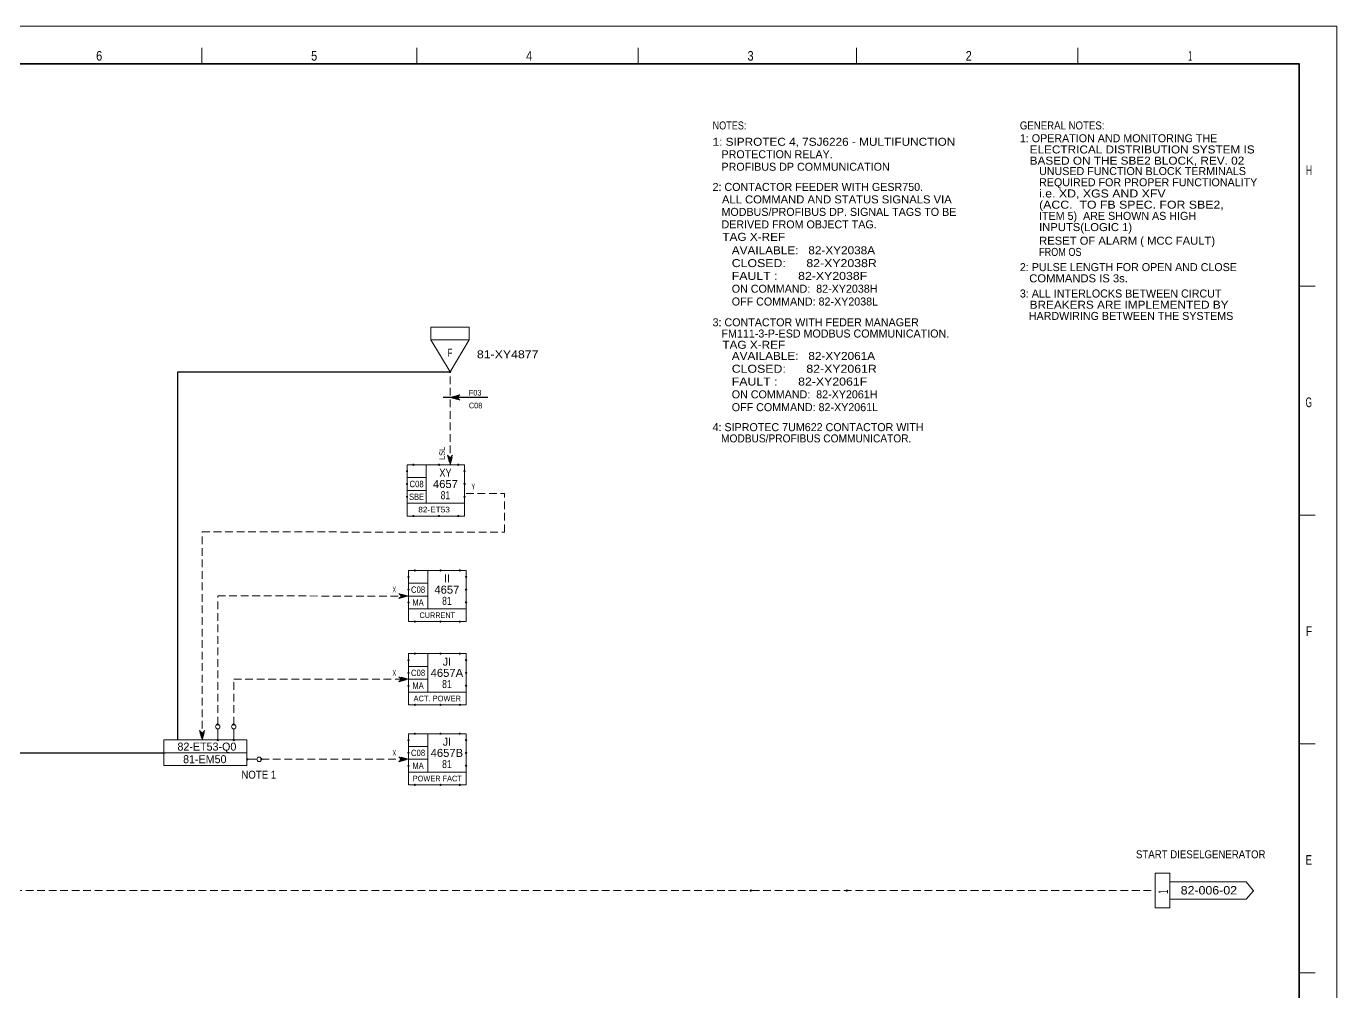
# Model space of a CAD drawing. Header units: millimetres. Extents: x 0 to 841, y 0 to 594.
# Drawn here: x 431.6 to 841, y 292.4 to 594 of the extents above; entities that cross this region are included whole.
import ezdxf
from ezdxf.enums import TextEntityAlignment as Align

# ---------------------------------------------------------------- set-up
doc = ezdxf.new("R2010")
doc.units = ezdxf.units.MM
doc.header["$LTSCALE"] = 0.8
doc.header["$PDMODE"] = 32
doc.header["$PDSIZE"] = 0.4
doc.linetypes.add('MEDIUM_DASHED', pattern=[4.5, 3, -1.5])
for name, color, linetype, lineweight in [('1', 7, 'Continuous', 13), ('11', 7, 'Continuous', 13), ('12', 7, 'Continuous', 25), ('18', 7, 'Continuous', 25), ('46', 7, 'MEDIUM_DASHED', 13), ('47', 7, 'Continuous', 13), ('48', 7, 'Continuous', 13), ('53', 7, 'Continuous', 13), ('9', 7, 'Continuous', 13)]:
    doc.layers.add(name, color=color, linetype=linetype, lineweight=lineweight)
doc.layers.add('45', color=7, linetype='Continuous')
doc.layers.add('50', color=7, linetype='Continuous')

msp = doc.modelspace()

# ---------------------------------------------------------------- linework, layer by layer
at = {"layer": '1'}
for p, q in [((486.4551, 587.2614), (486.4551, 582.2276)), ((553.6134, 587.2614), (553.6134, 582.2276)), ((622.7764, 587.2614), (622.7764, 582.2276)), ((690.937, 587.2614), (690.937, 582.2276)), ((760.1, 587.2614), (760.1, 582.2276)), ((834.2748, 512.7606), (829.263, 512.7606)), ((834.2748, 441.2795), (829.263, 441.2795)), ((834.2748, 369.7992), (829.263, 369.7992)), ((834.2748, 298.3181), (829.263, 298.3181))]:
    msp.add_line(p, q, dxfattribs=at)
at = {"layer": '1', "linetype": 'MEDIUM_DASHED'}
for p, q in [((564, 457), (564, 486)), ((569, 448), (581, 447.9898)), ((581, 435.9685), (581, 447.9898)), ((491.422, 375.9), (491.422, 416.0449)), ((491.422, 416.0449), (551, 415.9803)), ((496.422, 390), (550.6496, 390)), ((496.422, 375.9), (496.422, 390)), ((505.0591, 365), (551, 365))]:
    msp.add_line(p, q, dxfattribs=at)
at = {"layer": '1', "lineweight": 25}
msp.add_line((575.8, 478.011), (561.8, 478.011), dxfattribs=at)
at = {"layer": '1', "lineweight": 35}
msp.add_lwpolyline([(829.263, 112.0142), (829.263, 582.2276), (10.3331, 582.2276), (10.3331, 10.3819)], dxfattribs=at)
at = {"layer": '1', "linetype": 'MEDIUM_DASHED'}
for points in [[(486.5472, 371), (486.5472, 436.0323), (581, 435.9685)], [(367.2228, 324), (424.2228, 324), (784.3087, 324)]]:
    msp.add_lwpolyline(points, dxfattribs=at)
at = {"layer": '11'}
for p, q in [((784.3087, 323.9606), (784.3764, 323.9606)), ((814.9976, 323.9606), (815.0646, 323.9606))]:
    msp.add_line(p, q, dxfattribs=at)
for points in [[(784.3087, 329.4173), (784.3087, 318.5827), (784.3764, 318.5827)], [(788.8953, 329.4173), (784.3087, 329.4173), (784.3764, 329.4173)], [(788.8953, 318.5827), (788.8953, 329.4173), (788.963, 329.4173)], [(812.7039, 326.7283), (788.8953, 326.7283), (788.963, 326.7283)], [(812.7039, 326.7283), (814.9976, 323.9606), (815.0646, 323.9606)], [(814.9976, 323.9606), (812.7039, 321.2717), (812.7717, 321.2717)], [(812.7039, 321.2717), (788.8953, 321.2717), (788.963, 321.2717)], [(784.3087, 318.5827), (788.8953, 318.5827), (788.963, 318.5827)]]:
    msp.add_lwpolyline(points, dxfattribs=at)
at = {"layer": '12', "lineweight": 13}
for p, q in [((474.5315, 367.0472), (500.5315, 367.0472)), ((474.5315, 363.0472), (500.5315, 363.0472))]:
    msp.add_line(p, q, dxfattribs=at)
msp.add_lwpolyline([(500.5315, 363.0472), (500.5315, 371.0472), (474.5315, 371.0472), (474.5315, 363.0472)], dxfattribs=at)
at = {"layer": '18'}
for p, q in [((479, 371), (479, 486)), ((479, 486), (564, 486)), ((264, 367), (475, 367))]:
    msp.add_line(p, q, dxfattribs=at)
at = {"layer": '46'}
for points in [[(564, 478.0102), (567, 477.2102), (566.2, 478.0102), (567, 478.8102)], [(564.4, 478.0102), (566.6, 477.4102), (566, 478.0102), (566.6, 478.6102)], [(564.8, 478.0102), (566.2, 477.6102), (565.8, 478.0102), (566.2, 478.4102)], [(565.2, 478.0102), (565.8, 477.8102), (565.6, 478.0102), (565.8, 478.2102)], [(564, 457), (564.8, 460), (564, 459.2), (563.2, 460)], [(564, 457.4), (564.6, 459.6), (564, 459), (563.4, 459.6)], [(564, 457.8), (564.4, 459.2), (564, 458.8), (563.6, 459.2)], [(564, 458.2), (564.2, 458.8), (564, 458.6), (563.8, 458.8)], [(551, 416), (548, 416.8), (548.8, 416), (548, 415.2)], [(550.6, 416), (548.4, 416.6), (549, 416), (548.4, 415.4)], [(550.2, 416), (548.8, 416.4), (549.2, 416), (548.8, 415.6)], [(549.8, 416), (549.2, 416.2), (549.4, 416), (549.2, 415.8)], [(551, 390), (548, 390.8), (548.8, 390), (548, 389.2)], [(550.6, 390), (548.4, 390.6), (549, 390), (548.4, 389.4)], [(550.2, 390), (548.8, 390.4), (549.2, 390), (548.8, 389.6)], [(549.8, 390), (549.2, 390.2), (549.4, 390), (549.2, 389.8)], [(486.5472, 371), (487.3472, 374), (486.5472, 373.2), (485.7472, 374)], [(486.5472, 371.4), (487.1472, 373.6), (486.5472, 373), (485.9472, 373.6)], [(486.5472, 371.8), (486.9472, 373.2), (486.5472, 372.8), (486.1472, 373.2)], [(486.5472, 372.2), (486.7472, 372.8), (486.5472, 372.6), (486.3472, 372.8)], [(551, 365), (548, 365.8), (548.8, 365), (548, 364.2)], [(550.6, 365), (548.4, 365.6), (549, 365), (548.4, 364.4)], [(550.2, 365), (548.8, 365.4), (549.2, 365), (548.8, 364.6)], [(549.8, 365), (549.2, 365.2), (549.4, 365), (549.2, 364.8)]]:
    msp.add_lwpolyline(points, close=True, dxfattribs=at)
at = {"layer": '47'}
for p, q in [((491.422, 371), (491.4236, 374.5008)), ((496.422, 371), (496.4236, 374.5008)), ((500.6449, 365), (503.6591, 364.9992))]:
    msp.add_line(p, q, dxfattribs=at)
for centre in [(491.4237, 375.2004), (496.4235, 375.2003), (504.3586, 364.999)]:
    msp.add_circle(centre, 0.7, dxfattribs=at)
for p in [(491.422, 375.9008), (496.422, 375.9008), (491.422, 371), (496.422, 371), (500.6449, 365), (505.0591, 365)]:
    msp.add_point(p, dxfattribs=at)
at = {"layer": '48'}
for p, q in [((556.5472, 457), (556.5472, 445)), ((550.5472, 453), (556.5472, 453)), ((550.5472, 449), (556.5472, 449)), ((557, 424), (557, 412)), ((551, 420), (557, 420)), ((551, 416), (557, 416)), ((557, 398), (557, 386)), ((551, 394), (557, 394)), ((551, 390), (557, 390)), ((557, 373), (557, 361)), ((551, 369), (557, 369)), ((551, 365), (557, 365))]:
    msp.add_line(p, q, dxfattribs=at)
for points in [[(550.5472, 457), (568.5472, 457), (568.5472, 445), (550.5472, 445)], [(551, 424), (569, 424), (569, 412), (551, 412)], [(551, 398), (569, 398), (569, 386), (551, 386)], [(551, 373), (569, 373), (569, 361), (551, 361)]]:
    msp.add_lwpolyline(points, close=True, dxfattribs=at)
for points in [[(550.5472, 445), (550.5472, 441), (568.5472, 441), (568.5472, 445)], [(551, 412), (551, 408), (569, 408), (569, 412)], [(551, 386), (551, 382), (569, 382), (569, 386)], [(551, 361), (551, 357), (569, 357), (569, 361)]]:
    msp.add_lwpolyline(points, dxfattribs=at)
for p in [(550.5472, 455), (552.5472, 457), (560.5472, 457), (566.5472, 457), (568.5472, 455), (550.5472, 451), (568.5472, 451), (550.5472, 447), (568.5472, 447), (552.5472, 441), (560.5472, 441), (566.5472, 441), (551, 422), (553, 424), (561, 424), (567, 424), (569, 422), (551, 418), (569, 418), (551, 414), (569, 414), (553, 408), (561, 408), (567, 408), (553, 398), (561, 398), (567, 398), (551, 396), (569, 396), (551, 392), (569, 392), (551, 388), (569, 388), (553, 382), (561, 382), (567, 382), (553, 373), (561, 373), (567, 373), (551, 371), (569, 371), (551, 367), (569, 367), (551, 363), (569, 363), (553, 357), (561, 357), (567, 357), (657.915, 324), (687.915, 324)]:
    msp.add_point(p, dxfattribs=at)
at = {"layer": '53'}
msp.add_lwpolyline([(558, 500), (570, 500), (570, 496), (558, 496)], close=True, dxfattribs=at)
msp.add_lwpolyline([(570, 496), (564, 486), (558, 496)], dxfattribs=at)
msp.add_point((564, 486), dxfattribs=at)
at = {"layer": '9'}
msp.add_lwpolyline([(0, 0), (841, 0), (841, 594), (0, 594)], close=True, dxfattribs=at)

# ---------------------------------------------------------------- texts
at = {"layer": '1'}
for s, width, p in [('6', 0.85, (454.3846, 583.2346)), ('5', 0.85, (521.5429, 583.2346)), ('4', 0.85, (588.7012, 583.2346)), ('3', 0.85, (657.8642, 583.2346)), ('2', 0.85, (726.0248, 583.2346)), ('1', 0.4, (795.1799, 583.2346))]:
    msp.add_text(s, height=3.02, dxfattribs=dict(at, width=width)).set_placement(p, align=Align.CENTER)
for s, width, p in [('H', 0.65, (833.2701, 547.4945)), ('G', 0.65, (833.2701, 475.0071)), ('F', 0.8, (833.2701, 403.526)), ('E', 0.75, (833.2701, 332.0449))]:
    msp.add_text(s, height=3.02, dxfattribs=dict(at, width=width)).set_placement(p, align=Align.RIGHT)
at = {"layer": '12'}
for s, height, width, p in [('NOTES:', 2.5, 0.85, (646, 561.7496)), ('GENERAL NOTES:', 2.5, 0.9, (742, 561.7496)), ('1: SIPROTEC 4, 7SJ6226 - MULTIFUNCTION ', 2.5, 1.1, (646, 556.6496)), ('   ELECTRICAL DISTRIBUTION SYSTEM IS ', 2.5, 1.1, (742, 554.2496)), ('   BASED ON THE SBE2 BLOCK, REV. 02', 2.5, 1.1, (742, 550.7496)), ('   ALL COMMAND AND STATUS SIGNALS VIA ', 2.5, 1.05, (646, 538.6496)), ('i.e. XD, XGS AND XFV', 2.5, 1.15, (748, 540.5)), ('(ACC.  TO FB SPEC. FOR SBE2, ', 2.5, 1.15, (748, 537)), ('INPUTS(LOGIC 1)', 2.5, 1.05, (748, 530)), ('   TAG X-REF', 2.5, 1.1, (646, 526.9496)), ('RESET OF ALARM ( MCC FAULT)  ', 2.5, 1.05, (748, 525.7496)), ('AVAILABLE:   82-XY2038A', 2.5, 1.1, (652, 522.7496)), ('FROM OS', 2.5, 0.85, (748, 522.2496)), ('CLOSED:      82-XY2038R', 2.5, 1.15, (652, 518.7496)), ('FAULT :      82-XY2038F', 2.5, 1.15, (652, 514.7496)), ('   COMMANDS IS 3s.', 2.5, 1.05, (742, 514)), ('   BREAKERS ARE IMPLEMENTED BY    ', 2.5, 1.1, (742, 505.7496)), ('   TAG X-REF', 2.5, 1.1, (646, 493.2417)), ('AVAILABLE:   82-XY2061A', 2.5, 1.1, (652, 489.7496)), ('CLOSED:      82-XY2061R', 2.5, 1.15, (652, 485.7496)), ('FAULT :      82-XY2061F', 2.5, 1.15, (652, 481.7496)), ('   MODBUS/PROFIBUS COMMUNICATOR.', 2.5, 0.95, (646, 463.9961)), ('NOTE 1', 2.5, 0.9, (498.8087, 358.9449)), ('START DIESELGENERATOR', 2.5, 0.9, (778.2717, 334.0772)), ('82-006-02', 2.625, 1.1, (792.2417, 322.7756))]:
    msp.add_text(s, height=height, dxfattribs=dict(at, width=width)).set_placement(p)
for s, p in [('1: OPERATION AND MONITORING THE ', (742, 557.7496)), ('   PROTECTION RELAY.', (646, 552.7496)), ('   PROFIBUS DP COMMUNICATION', (646, 548.8496)), ('UNUSED FUNCTION BLOCK TERMINALS ', (748, 547.5)), ('2: CONTACTOR FEEDER WITH GESR750. ', (646, 542.5496)), ('REQUIRED FOR PROPER FUNCTIONALITY ', (748, 544)), ('   MODBUS/PROFIBUS DP. SIGNAL TAGS TO BE', (646, 534.7496)), ('   DERIVED FROM OBJECT TAG.', (646, 530.8496)), ('ITEM 5)  ARE SHOWN AS HIGH', (748, 533.5)), ('2: PULSE LENGTH FOR OPEN AND CLOSE', (742, 517.5)), ('ON COMMAND:  82-XY2038H', (652, 510.7496)), ('3: ALL INTERLOCKS BETWEEN CIRCUT ', (742, 509.2496)), ('OFF COMMAND: 82-XY2038L', (652, 506.7496)), ('   HARDWIRING BETWEEN THE SYSTEMS', (742, 502.2496)), ('3: CONTACTOR WITH FEDER MANAGER ', (646, 500.2575)), ('   FM111-3-P-ESD MODBUS COMMUNICATION.', (646, 496.7496)), ('ON COMMAND:  82-XY2061H', (652, 477.7496)), ('OFF COMMAND: 82-XY2061L', (652, 473.7496)), ('4: SIPROTEC 7UM622 CONTACTOR WITH ', (646, 467.5039)), ('82-ET53-Q0', (478.8378, 367.7181)), ('81-EM50', (480.5929, 363.7811))]:
    msp.add_text(s, height=2.5, dxfattribs=at).set_placement(p)
at = {"layer": '12', "width": 0.45}
msp.add_text('1', height=3, rotation=90, dxfattribs=at).set_placement((788.2803, 322.985))
at = {"layer": '45'}
for s, width, p in [('F03', 0.95, (569.8606, 478.6346)), ('C08', 0.9, (569.8606, 474.6346)), ('Y', 0.6, (570.6567, 449.3677)), ('X', 0.6, (546, 417.1252)), ('X', 0.6, (546, 391.1252)), ('X', 0.6, (546, 366.1252))]:
    msp.add_text(s, height=1.75, dxfattribs=dict(at, width=width)).set_placement(p)
at = {"layer": '45', "width": 0.9}
msp.add_text('LSL', height=1.75, rotation=90, dxfattribs=at).set_placement((562.3425, 458.5118))
at = {"layer": '50'}
for s, height, width, p in [('81-XY4877', 2.5, 1.15, (581.9996, 490.2591)), ('XY', 2.5, 0.85, (562.5461, 453.2496)), ('C08', 2, 0.9, (553.5465, 450)), ('4657', 2.5, 1.05, (562.5465, 449.7496)), ('SBE', 2, 0.85, (553.5461, 446)), ('81', 2.5, 0.8, (562.5461, 446.2496)), ('82-ET53', 1.75, 1.1, (558.9992, 442.1252)), ('C08', 2, 0.9, (553.9992, 417)), ('4657', 2.5, 1.05, (562.9992, 416.7496)), ('MA', 2, 0.7, (553.9992, 413)), ('81', 2.5, 0.8, (562.9988, 413.2496)), ('CURRENT', 1.75, 0.85, (559.9992, 409.1252)), ('4657A', 2.5, 1.05, (562.9992, 390.7496)), ('C08', 2, 0.9, (553.9992, 391)), ('MA', 2, 0.7, (553.9992, 387)), ('81', 2.5, 0.8, (562.9988, 387.2496)), ('C08', 2, 0.9, (553.9992, 366)), ('4657B', 2.5, 1.05, (562.9992, 365.7496)), ('81', 2.5, 0.8, (562.9988, 362.2496)), ('MA', 2, 0.7, (553.9992, 362)), ('POWER FACT', 1.75, 0.95, (559.9992, 358.1252))]:
    msp.add_text(s, height=height, dxfattribs=dict(at, width=width)).set_placement(p, align=Align.CENTER)
for s, height, p in [('II', 2.5, (562.9988, 420.2496)), ('JI', 2.5, (562.9988, 394.2496)), ('ACT. POWER', 1.75, (559.9992, 383.1252)), ('JI', 2.5, (562.9988, 369.2496))]:
    msp.add_text(s, height=height, dxfattribs=at).set_placement(p, align=Align.CENTER)
at = {"layer": '53', "width": 0.65}
msp.add_text('F', height=2.5, dxfattribs=at).set_placement((564.0004, 490.7496), align=Align.CENTER)

doc.saveas('drawing.dxf')
